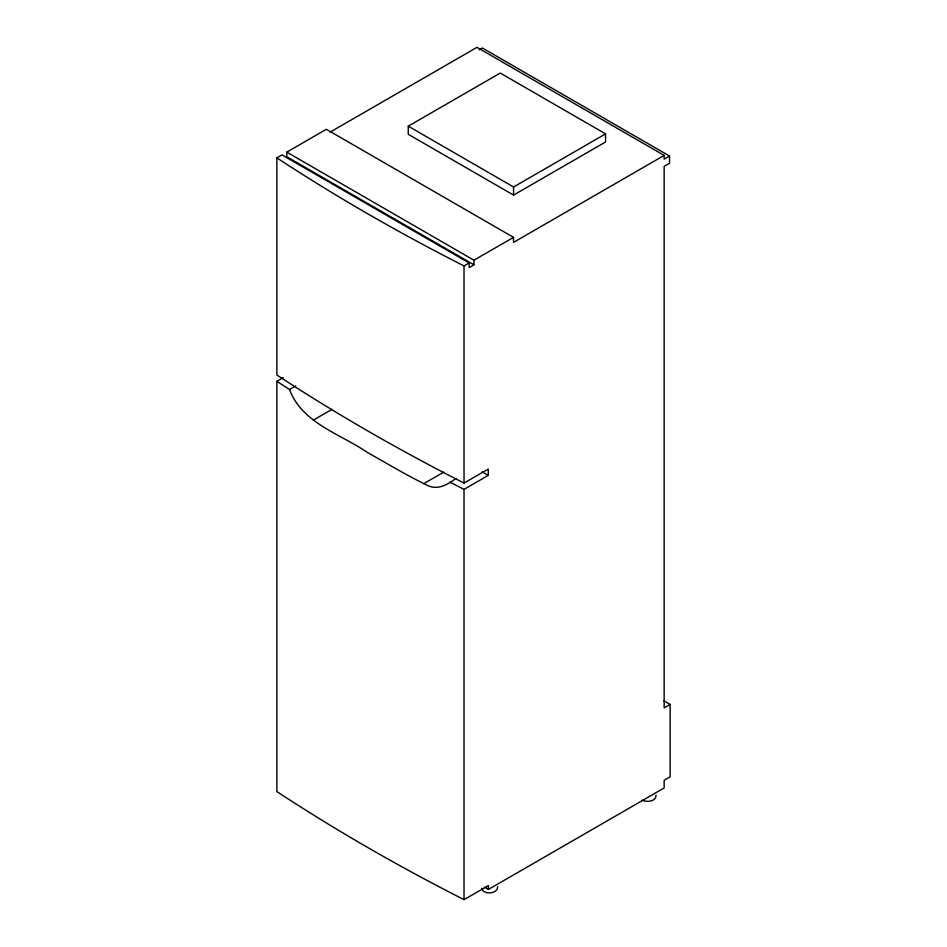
<?xml version="1.0" encoding="UTF-8"?>
<svg xmlns="http://www.w3.org/2000/svg" width="947" height="947" viewBox="0 0 947 947"><rect width="100%" height="100%" fill="white"/><g stroke="black" fill="none" stroke-linecap="round" stroke-linejoin="round"><path stroke-width="1.42" d="M456.052 478.46C448.191 484.106 438.449 490.238 428.458 485.858C407.541 475.939 387.69 463.758 367.46 452.5C340.222 433.762 302.235 423.38 289.51 389.537L276.867 381.31L283.236 377.628M449.789 482.07L464.03 489.374L488.261 475.382L488.261 469.073L464.03 483.053C399.776 450.417 337.132 414.537 276.867 375L276.867 157.865L282.005 154.906L469.179 262.958L469.179 267.599L473.962 264.829L473.962 260.2L286.799 152.136L286.799 156.764L473.962 264.829M286.799 152.136L326.348 129.301L513.523 237.366L513.523 242.385L664.155 155.415L664.155 159.155L669.541 156.054L669.541 163.275L664.155 166.376L664.155 707.859L670.133 704.402L670.133 776.8L664.155 780.257L664.155 787.975L488.415 889.434L484.592 887.232M330.183 132.107L476.98 47.35L664.155 155.415M479.135 49.848L482.366 47.989L669.541 156.054M408.252 126.176L500.253 73.061L605.571 133.87L605.571 141.979L513.57 195.094L408.252 134.285L408.252 126.176L513.57 186.985L605.571 133.87M276.867 157.865C337.132 197.414 399.776 233.293 464.03 265.929L469.179 262.958M473.962 260.2L513.523 237.366M289.51 389.537L295.772 385.914M313.386 420.089L332.089 409.282M423.617 483.728L443.563 472.21M276.867 381.31L276.867 791.585C337.132 831.135 399.776 867.002 464.03 899.65L488.415 885.575L488.415 889.434M642.137 800.12C646.552 802.511 656.271 801.624 656.022 795.255M482.153 471.855L488.261 475.382M663.764 700.721L670.133 704.402M497.696 886.664C497.98 893.992 483.242 895.258 481.703 888.298M513.57 186.985L513.57 195.094M464.03 265.929L464.03 483.053M464.03 489.374L464.03 899.65"/></g></svg>
